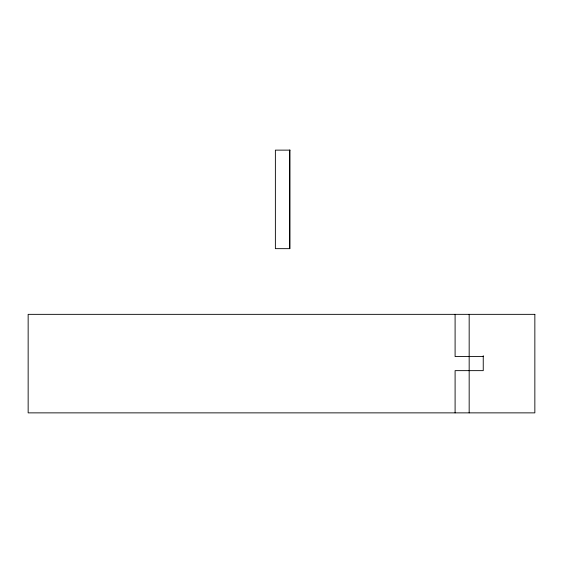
<?xml version="1.0" encoding="UTF-8"?>
<svg xmlns="http://www.w3.org/2000/svg" width="563" height="563" viewBox="0 0 563 563"><rect width="100%" height="100%" fill="white"/><g stroke="black" fill="none" stroke-linecap="round" stroke-linejoin="round"><path stroke-width="0.84" d="M483.244 356.569L455.094 356.569L455.094 314.344M483.244 355.689L483.244 370.644L455.094 370.644L455.094 412.869M469.169 314.344L469.169 412.869M289.438 150.131L289.438 248.656M289.973 150.131L275.377 150.131L275.377 248.656L289.973 248.656L289.973 150.131M534.85 314.344L28.15 314.344L28.15 412.869L534.85 412.869L534.85 314.344"/></g></svg>
